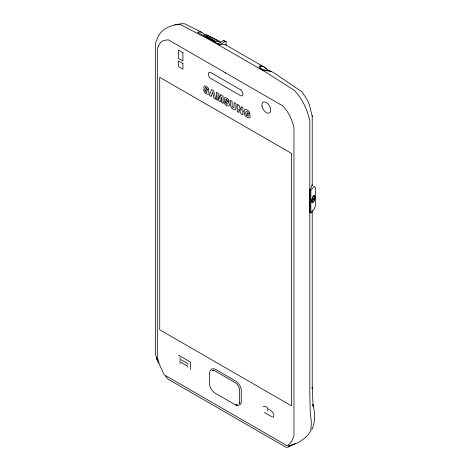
<?xml version="1.0" encoding="UTF-8"?>
<svg xmlns="http://www.w3.org/2000/svg" width="471" height="471" viewBox="0 0 471 471"><rect width="100%" height="100%" fill="white"/><g stroke="black" fill="none" stroke-linecap="round" stroke-linejoin="round"><path stroke-width="0.71" d="M271.62 71.757C268.794 69.402 262.524 71.433 260.239 67.365C259.957 65.463 262.724 66.205 263.636 66.794M240.033 402.258L239.044 403.559L239.633 402.452L239.633 389.258L238.75 386.832L237.231 384.477L235.365 382.717L214.57 370.712L212.274 370.371L213.893 370.135M311.849 429.652C315.435 422.063 315.217 413.02 312.997 405.013L313.186 406.438M310.86 213.01L310.86 190.313L314.275 186.345L315.664 188.17L315.664 205.003L314.275 209.047L310.86 213.01L309.847 212.427L309.847 189.725L311.508 186.916L312.108 184.767L312.232 185.121M273.145 417.594C275.847 413.838 270.542 409.64 267.328 408.622L267.328 407.45L266.315 406.862L263.13 406.373M305.496 437.677L298.355 442.616L290.972 445.513L288.393 446.008M292.997 444.494C290.495 445.79 287.116 449.046 284.396 446.296L167.888 379.025L165.498 376.211M305.184 437.335L306.792 436.382L310.754 431.136L311.29 424.188A41.407 23.903 -60 0 0 311.207 420.656L310.636 416.052A87.07 50.273 -60 0 1 310.183 409.882L309.824 394.421L309.824 121.018C307.463 109.661 302.376 99.016 294.463 90.467L266.121 72.375L211.185 40.659L179.84 24.292C171.303 24.78 161.4 28.778 157.873 37.174L155.56 43.002L155.336 44.916L155.448 354.11L157.349 360.233L156.525 357.571M218.008 43.933L223.372 40.641L224.449 40.689L226.145 41.666L226.145 45.157L225.521 44.792A16.22 9.367 -60 0 0 220.21 44.71L219.704 44.91L197.331 32.163L200.781 31.987L203.625 33.682M218.008 43.738L219.704 44.716L225.067 41.625L226.145 41.666M291.131 445.13L291.732 444.789M290.53 445.372L288.299 446.461L290.519 445.454M293.203 444.618L295.323 443.57M272.426 416.346L271.219 416.352L264.443 412.437M174.823 24.816L182.012 23.627L184.873 23.88L202.106 32.481M205.279 36.32L206.692 36.161L215.953 41.513M209.642 371.819L209.642 385.266L210.667 388.122L212.386 390.777L214.517 392.785L235.412 404.848L237.826 405.254A8.496 4.904 60 0 0 241.234 402.776L241.234 389.223A8.496 4.904 60 0 0 236.112 381.298L215.176 369.211A8.496 4.904 60 0 0 210.054 371.219M235.965 405.066L237.266 405.172M237.826 405.254L236.507 405.213M236.112 404.783L236.695 405.013M269.335 71.056C266.445 69.007 263.389 65.057 259.486 65.916L259.097 67.276A6.847 3.279 7.3 0 0 263.424 70.291L271.32 71.433L272.803 72.304M206.233 34.948L208.506 35.973M209.118 36.261L220.769 42.054M223.372 40.641L225.067 41.625M225.521 44.792L262.794 66.311M309.847 189.725L310.86 190.313M178.391 355.099L190.596 362.14L190.596 369.576M181.017 359.679L187.799 363.594L187.799 364.377M181.017 362.417L187.799 366.332L187.799 367.115M273.48 72.487L301.752 91.715L306.609 98.71L309.382 104.644L312.232 116.419M264.025 67.029L266.551 69.131M158.303 363.353L156.713 358.148M312.891 404.265L313.085 405.696L312.232 387.28L312.232 388.705L312.232 210.525M312.232 115.56L312.232 185.621M267.328 409.799L267.328 410.971M225.644 72.328L225.644 72.911M180.087 357.642L180.087 363.512M243.913 111.238L244.702 115.012A3.427 1.978 60 0 0 245.656 116.296L247.828 117.738L249.96 117.868L249.96 114.789L247.11 113.146L247.11 114.647L248.347 115.36L248.347 116.037L247.705 116.037A2.608 1.507 60 0 1 246.804 115.595L246.533 115.348A1.637 0.942 60 0 1 245.939 114.335C244.596 112.092 247.281 109.849 248.099 112.916L249.877 113.558C249.901 110.897 244.461 107.111 243.913 111.238M311.631 200.328L311.826 202.471L312.497 202.824C314.628 201.37 315.929 197.673 314.628 195.365L313.816 195.518L312.879 196.625L311.631 200.328M311.873 200.157L311.884 201.535L312.614 202.3C314.457 201.052 315.57 197.867 314.451 195.877L313.751 196.013L312.95 196.966L311.873 200.157M235.965 107.912L235.588 109.437L234.546 109.89L231.455 107.977L230.301 105.21L230.26 100.311L232.097 101.371L232.162 106.34L233.116 107.618L234.063 107.447L234.128 102.548L235.965 103.608L235.965 107.912M205.55 87.618C205.998 89.62 209.224 90.414 208.989 92.905A2.908 1.678 60 0 1 208.294 94.3C205.904 94.43 203.69 92.116 203.584 89.743L205.338 90.62L205.568 91.545A1.289 0.742 60 0 0 206.133 92.281L206.728 92.599C208.176 90.891 203.26 89.443 203.808 87.035A2.408 1.389 60 0 1 204.408 85.887C206.551 85.816 208.653 87.783 208.794 89.949L207.057 89.072L206.157 87.618L205.55 87.618M225.892 99.357C226.333 101.359 229.56 102.154 229.33 104.644A2.908 1.678 60 0 1 228.629 106.04C226.245 106.169 224.025 103.856 223.925 101.489L225.674 102.366L225.903 103.284A1.289 0.742 60 0 0 226.469 104.02L227.069 104.338C228.517 102.631 223.601 101.183 224.149 98.775A2.408 1.389 60 0 1 224.744 97.627C226.887 97.556 228.994 99.528 229.13 101.695L227.399 100.812L226.498 99.363L225.892 99.357M220.652 94.765L219.721 98.622L218.791 93.694L216.372 92.292L216.372 99.516L217.879 100.382L217.879 94.877L219.039 101.053L220.399 101.842L221.564 97.008L221.564 102.513L223.071 103.385L223.071 96.161L220.652 94.765M211.491 95.507L211.196 96.526L209.318 95.442L211.556 89.519L213.569 90.673L215.806 99.187L213.875 98.074L212.539 91.957L211.491 95.507M158.321 46.235L157.326 48.907L157.326 356.912L159.498 364.631L164.12 374.739L287.169 445.778L289.747 443.753L291.79 441.003L293.963 435.805L293.963 127.794C292.267 119.687 288.611 112.098 282.953 105.999L168.335 39.823L163.284 40.488L160.405 42.525L158.321 46.235M219.421 41.866L215.165 41.348L204.002 35.054L203.919 34.124L206.692 34.836L216.507 39.882L219.421 41.866M314.652 197.155L311.949 200.293L311.949 201.076L314.652 197.938L314.652 197.155M182.925 52.728L178.521 50.185L178.521 58.422L182.925 60.965L182.925 52.728M240.899 89.949L210.39 72.34A3.686 2.125 60 0 0 208.359 74.1A3.686 2.125 60 0 0 210.39 78.21L240.899 95.819A3.686 2.125 60 0 0 242.93 94.059A3.686 2.125 60 0 0 240.899 89.949M182.925 63.503L178.521 60.959L178.521 66.641L182.925 69.184L182.925 63.503M238.915 105.31L237.196 104.321L237.196 111.539L238.927 112.54L238.927 108.577L241.158 113.829L242.895 114.83L242.895 107.612L241.158 106.605L241.158 110.603L238.915 105.31M291.573 153.44L159.716 77.315L159.716 329.771L291.573 405.896L291.573 153.44M262.011 106.152L261.917 104.774A6.229 3.597 60 0 1 268.376 104.25A6.229 3.597 60 0 1 268.982 113.152A6.229 3.597 60 0 1 262.011 106.152"/></g></svg>
